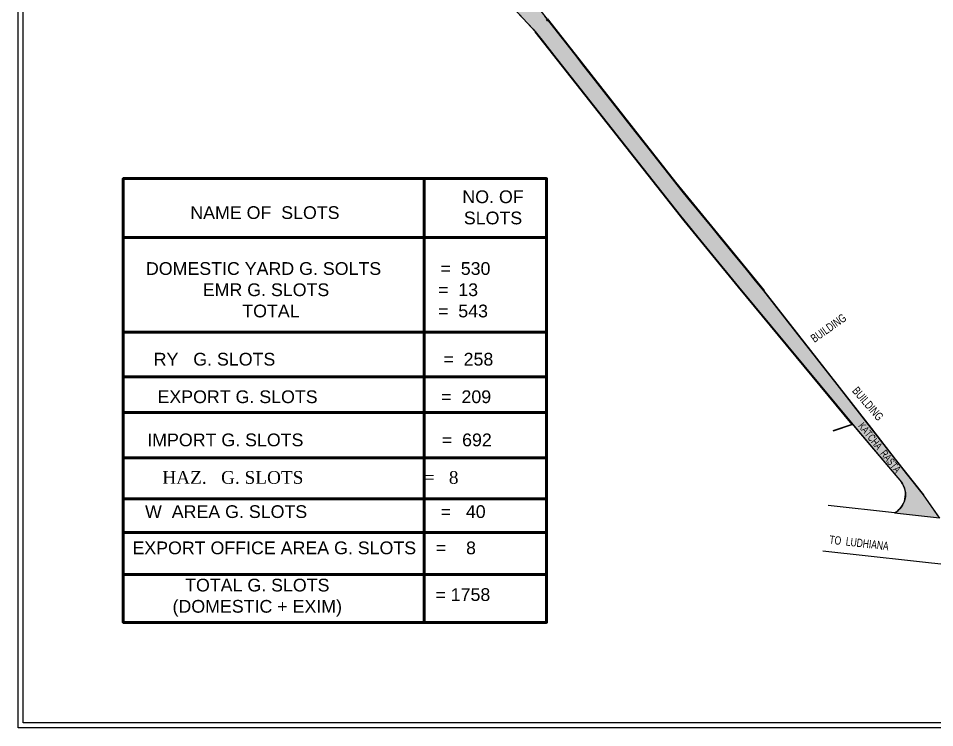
# Model space of a CAD drawing. Header units: inches. Extents: x -1774894 to -657573, y 144736 to 934842.
# Drawn here: x -1774894 to -1333453, y 144736 to 486495 of the extents above; entities that cross this region are included whole.
import ezdxf

# ---------------------------------------------------------------- set-up
doc = ezdxf.new("R2010")
doc.units = ezdxf.units.IN
doc.header["$MEASUREMENT"] = 0
for name, color, linetype in [('A-ANNO-TEXT', 7, 'Continuous'), ('A-OTHERS PROPERTY-HATCH', 9, 'Continuous'), ('A-WALL-PRHT-EXTR', 8, 'Continuous'), ('C-ROAD-OTLN', 142, 'Continuous'), ('hatch - 3', 42, 'Continuous'), ('I-LEGEND-TEXT', 1, 'Continuous')]:
    doc.layers.add(name, color=color, linetype=linetype)
doc.layers.add('P FIRE', color=6, linetype='Continuous', lineweight=35)
doc.styles.add('ARIAL', font='arial.ttf')
doc.styles.add('SWISS', font='swisscl.ttf')

msp = doc.modelspace()

# ---------------------------------------------------------------- hatches: boundary and pattern name
at = {"layer": 'A-OTHERS PROPERTY-HATCH', "linetype": 'Continuous'}
h = msp.add_hatch(dxfattribs=at)
h.set_pattern_fill('AR-SAND', color=256, scale=1500, style=0)
h.set_pattern_definition([(37.5, (-2076079.7, 92123.8), (-94.49, 2890.2357), [0, -2280, 0, -2550, 0, -2437.5]), (7.5, (-2076079.7, 92123.8), (2654.665, 4233.219), [0, -1230, 0, -2055, 0, -787.5]), (327.5, (-2077924.7, 92123.8), (4671.213, 8.4886), [0, -750, 0, -2700, 0, -3525]), (317.5, (-2077924.7, 92123.8), (4509.19, 1316.513), [0, -375, 0, -1770, 0, -2025])])
edge = h.paths.add_edge_path()
edge.add_line((-1331064.197, 245833.62), (-1338763.831, 256897.888))
edge.add_line((-1338763.831, 256897.888), (-1347045.876, 267266.053))
edge.add_line((-1347045.876, 267266.053), (-1361755.999, 286073.13))
edge.add_line((-1361755.999, 286073.13), (-1380429.734, 310003.114))
edge.add_line((-1380429.734, 310003.114), (-1400350.712, 335498.071))
edge.add_line((-1400350.712, 335498.071), (-1415715.576, 355162.095))
edge.add_line((-1415715.576, 355162.095), (-1420404.182, 360893.965))
edge.add_line((-1420404.182, 360893.965), (-1423483.695, 364658.703))
edge.add_line((-1423483.695, 364658.703), (-1425585.372, 367228.025))
edge.add_line((-1425585.372, 367228.025), (-1427837.789, 369981.628))
edge.add_line((-1427837.789, 369981.628), (-1430370.095, 373077.4))
edge.add_line((-1430370.095, 373077.4), (-1433065.038, 376371.995))
edge.add_line((-1433065.038, 376371.995), (-1436810.407, 380950.748))
edge.add_line((-1436810.407, 380950.748), (-1440685.541, 385688.14))
edge.add_line((-1440685.541, 385688.14), (-1444603.777, 390478.225))
edge.add_line((-1444603.777, 390478.225), (-1448377.848, 395092.067))
edge.add_line((-1448377.848, 395092.067), (-1451676.017, 399124.114))
edge.add_line((-1451676.017, 399124.114), (-1455745.055, 404098.555))
edge.add_line((-1455745.055, 404098.555), (-1458661.559, 407676.963))
edge.add_line((-1458661.559, 407676.963), (-1461570.273, 411390.215))
edge.add_line((-1461570.273, 411390.215), (-1464584.51, 415238.178))
edge.add_line((-1464584.51, 415238.178), (-1468638.488, 420413.469))
edge.add_line((-1468638.488, 420413.469), (-1472819.418, 425750.827))
edge.add_line((-1472819.418, 425750.827), (-1477684.907, 431962.091))
edge.add_line((-1477684.907, 431962.091), (-1482333.987, 437897.087))
edge.add_line((-1482333.987, 437897.087), (-1486841.112, 443650.864))
edge.add_line((-1486841.112, 443650.864), (-1491642.206, 449779.92))
edge.add_line((-1491642.206, 449779.92), (-1495719.595, 454985.099))
edge.add_line((-1495719.595, 454985.099), (-1499253.293, 459496.204))
edge.add_line((-1499253.293, 459496.204), (-1502896.21, 464146.737))
edge.add_line((-1502896.21, 464146.737), (-1506814.747, 469149.125))
edge.add_line((-1506814.747, 469149.125), (-1512771.63, 476753.658))
edge.add_line((-1512771.63, 476753.658), (-1518653.614, 484262.574))
edge.add_line((-1518653.614, 484262.574), (-1521182.214, 487461.493))
edge.add_line((-1521182.214, 487461.493), (-1523480.429, 490352.175))
edge.add_line((-1523480.429, 490352.175), (-1526732.931, 493764.777))
edge.add_line((-1526732.931, 493764.777), (-1531743.927, 498977.161))
edge.add_line((-1531743.927, 498977.161), (-1539031.45, 506557.565))
edge.add_line((-1539031.45, 506557.565), (-1548518.271, 516425.654))
edge.add_line((-1548518.271, 516425.654), (-1555786.836, 523986.338))
edge.add_line((-1555786.836, 523986.338), (-1560732.287, 529130.542))
edge.add_line((-1560732.287, 529130.542), (-1565583.101, 534176.308))
edge.add_line((-1565583.101, 534176.308), (-1569988.887, 538759.159))
edge.add_line((-1569988.887, 538759.159), (-1572698.208, 541686.832))
edge.add_line((-1572698.208, 541686.832), (-1576082.05, 545544.905))
edge.add_line((-1576082.05, 545544.905), (-1579910.575, 549909.98))
edge.add_line((-1579910.575, 549909.98), (-1583409.789, 553899.593))
edge.add_line((-1583409.789, 553899.593), (-1587419.112, 558470.804))
edge.add_line((-1587419.112, 558470.804), (-1593807.685, 553927.277))
edge.add_line((-1593807.685, 553927.277), (-1588968.988, 548667.183))
edge.add_line((-1588968.988, 548667.183), (-1581009.061, 540014.034))
edge.add_line((-1581009.061, 540014.034), (-1572711.759, 530994.13))
edge.add_line((-1572711.759, 530994.13), (-1564415.461, 521975.316))
edge.add_line((-1564415.461, 521975.316), (-1555005.842, 511746.223))
edge.add_line((-1555005.842, 511746.223), (-1544067.138, 499854.88))
edge.add_line((-1544067.138, 499854.88), (-1534690.786, 489661.951))
edge.add_line((-1534690.786, 489661.951), (-1526905.514, 481198.668))
edge.add_line((-1526905.514, 481198.668), (-1522595.522, 475909.782))
edge.add_line((-1522595.522, 475909.782), (-1515758.757, 467237.578))
edge.add_line((-1515758.757, 467237.578), (-1495331.188, 441325.903))
edge.add_line((-1495331.188, 441325.903), (-1481552.672, 423848.325))
edge.add_line((-1481552.672, 423848.325), (-1455882.218, 391286.23))
edge.add_line((-1455882.218, 391286.23), (-1429991.069, 359586.502))
edge.add_line((-1429991.069, 359586.502), (-1404518.726, 328867.965))
edge.add_line((-1404518.726, 328867.965), (-1370937.453, 288454.629))
edge.add_line((-1370937.453, 288454.629), (-1349501.547, 263070.627))
edge.add_arc((-1357639.324, 257065.042), 10113.875, -61.08937558, 36.42689455, ccw=False)
edge.add_line((-1352749.825, 248211.61), (-1331064.197, 245833.62))

# ---------------------------------------------------------------- linework, layer by layer
at = {"layer": 'A-WALL-PRHT-EXTR', "ltscale": 0.2}
for p, q in [((-1520373.674, 485862.809), (-1519898.994, 486240.2)), ((-1519926.736, 485305.368), (-1520373.674, 485862.809)), ((-1519926.736, 485305.368), (-1519454.353, 485680.933)), ((-1519898.994, 486240.2), (-1519454.353, 485680.933)), ((-1519454.353, 485680.933), (-1458226.945, 407527.545)), ((-1519635.483, 485516.024), (-1519645.666, 485528.831)), ((-1519635.483, 485516.024), (-1458422.125, 407371.302)), ((-1526119.406, 479975.898), (-1454309.145, 388887.03)), ((-1525923.079, 480130.674), (-1454114.255, 389043.629)), ((-1458422.125, 407371.302), (-1415715.576, 355162.095)), ((-1458226.945, 407527.545), (-1415522.069, 355320.382)), ((-1454309.145, 388887.03), (-1428139.827, 356931.346)), ((-1454114.255, 389043.629), (-1427946.937, 357090.386)), ((-1428139.827, 356931.346), (-1373309.906, 290881.353)), ((-1427946.937, 357090.386), (-1372883.933, 290759.614)), ((-1415715.576, 355162.095), (-1415522.069, 355320.382)), ((-1373309.906, 290881.353), (-1382499.905, 287823.49)), ((-1372883.933, 290759.614), (-1382420.975, 287586.277))]:
    msp.add_line(p, q, dxfattribs=at)
at = {"layer": 'C-ROAD-OTLN', "linetype": 'Continuous'}
for p, q in [((-1523615.464, 490522.022), (-1519635.483, 485516.024)), ((-1519635.483, 485516.024), (-1458422.125, 407371.302)), ((-1458422.125, 407371.302), (-1415715.576, 355162.095)), ((-1415715.576, 355162.095), (-1363936.952, 288895.577))]:
    msp.add_line(p, q, dxfattribs=at)
at = {"layer": 'C-ROAD-OTLN', "ltscale": 0.2}
for p, q in [((-1372883.933, 290759.614), (-1349501.547, 263070.627)), ((-1363936.952, 288895.577), (-1352485.02, 274075.235)), ((-1352485.02, 274075.235), (-1338763.831, 256897.888)), ((-1330992.902, 245731.171), (-1338763.831, 256897.888)), ((-1352749.825, 248211.61), (-1384800.819, 251726.239))]:
    msp.add_line(p, q, dxfattribs=at)
at = {"layer": 'C-ROAD-OTLN'}
msp.add_line((-1313505.825, 221711.633), (-1387308.368, 229804.629), dxfattribs=at)
at = {"layer": 'C-ROAD-OTLN', "linetype": 'Continuous'}
msp.add_lwpolyline([(-1593807.685, 553927.277), (-1525923.079, 480130.674), (-1454114.255, 389043.629), (-1427946.937, 357090.386), (-1372883.933, 290759.614)], dxfattribs=at)
at = {"layer": 'C-ROAD-OTLN', "ltscale": 0.2}
msp.add_arc((-1357639.324, 257065.042), 10113.875, 298.45350102, 36.42689455, dxfattribs=at)
at = {"layer": 'hatch - 3', "linetype": 'Continuous'}
msp.add_lwpolyline([(-1534690.786, 489661.951), (-1526905.514, 481198.668), (-1522595.522, 475909.782), (-1515758.757, 467237.578), (-1495331.188, 441325.903), (-1481552.672, 423848.325), (-1455882.218, 391286.23), (-1429991.069, 359586.502), (-1404518.726, 328867.965), (-1370937.453, 288454.629), (-1349501.547, 263070.627, -0.4531796741), (-1352749.825, 248211.61), (-1331064.197, 245833.62)], format="xyb", dxfattribs=at)
msp.add_lwpolyline([(-1331064.197, 245833.62), (-1338763.831, 256897.888), (-1347045.876, 267266.053), (-1361755.999, 286073.13), (-1380429.734, 310003.114), (-1400350.712, 335498.071), (-1415715.576, 355162.095), (-1420404.182, 360893.965), (-1423483.695, 364658.703), (-1425585.372, 367228.025), (-1427837.789, 369981.628), (-1430370.095, 373077.4), (-1433065.038, 376371.995), (-1436810.407, 380950.748), (-1440685.541, 385688.14), (-1444603.777, 390478.225), (-1448377.848, 395092.067), (-1451676.017, 399124.114), (-1455745.055, 404098.555), (-1458661.559, 407676.963), (-1461570.273, 411390.215), (-1464584.51, 415238.178), (-1468638.488, 420413.469), (-1472819.418, 425750.827), (-1477684.907, 431962.091), (-1482333.987, 437897.087), (-1486841.112, 443650.864), (-1491642.206, 449779.92), (-1495719.595, 454985.099), (-1499253.293, 459496.204), (-1502896.21, 464146.737), (-1506814.747, 469149.125), (-1512771.63, 476753.658), (-1518653.614, 484262.574), (-1521182.214, 487461.493)], dxfattribs=at)
at = {"layer": 'I-LEGEND-TEXT', "color": 7}
for points in [[(-1774893.882, 934841.915), (-657572.561, 934841.915), (-657572.561, 144736.124), (-1774893.882, 144736.124)], [(-1772593.882, 932541.915), (-659872.561, 932541.915), (-659872.561, 147036.124), (-1772593.882, 147036.124)]]:
    msp.add_lwpolyline(points, close=True, dxfattribs=at)
at = {"layer": 'P FIRE', "lineweight": 60}
for p, q in [((-1724351.201, 335234.859), (-1520382.47, 335234.859)), ((-1724351.201, 313710.858), (-1520382.47, 313710.858)), ((-1724351.201, 296515.797), (-1520382.47, 296515.797)), ((-1724351.201, 274802.081), (-1520382.47, 274802.081)), ((-1724351.201, 254933.775), (-1520382.47, 254933.775)), ((-1724351.201, 238790.768), (-1520382.47, 238790.768))]:
    msp.add_line(p, q, dxfattribs=at)
for points in [[(-1579412.183, 380847.681), (-1724351.201, 380847.681), (-1724351.201, 409257.686), (-1579412.183, 409257.686)], [(-1579412.183, 409257.686), (-1520382.47, 409257.686), (-1520382.47, 380847.681), (-1579412.183, 380847.681)], [(-1520382.47, 380847.681), (-1724351.201, 380847.681), (-1724351.201, 218488.927), (-1520382.47, 218488.927)], [(-1520382.47, 218488.927), (-1579412.183, 218488.927), (-1579412.183, 380847.681), (-1520382.47, 380847.681)], [(-1724351.201, 218488.927), (-1579412.183, 218488.927), (-1579412.183, 195447.726), (-1724351.201, 195447.726)], [(-1579412.183, 195447.726), (-1520382.47, 195447.726), (-1520382.47, 218488.927), (-1579412.183, 218488.927)]]:
    msp.add_lwpolyline(points, close=True, dxfattribs=at)

# ---------------------------------------------------------------- texts
at = {"color": 7, "style": 'SWISS'}
for s, height, rotation, p in [('BUILDING', 4000, 35.19047424, (-1391389.248, 330074.2)), ('BUILDING', 4000, 310.90609057, (-1373466.634, 306840.382)), ('KATCHA  RASTA', 3600, 308.67689821, (-1370519.325, 289992.904, -99371.203)), ('TO  LUDHIANA', 4000, 353.5902304, (-1384349.211, 233397.361))]:
    msp.add_text(s, height=height, rotation=rotation, dxfattribs=at).set_placement(p)
at = {"layer": 'A-ANNO-TEXT', "char_height": 6135.47655, "attachment_point": 5, "style": 'ARIAL'}
for s, insert in [('{\\C7;NO. OF \\PSLOTS}', (-1546219.418, 395372.336)), ('{\\C7;NAME OF  SLOTS}', (-1656107.938, 392847.731)), ('{\\C7;DOMESTIC YARD G. SOLTS            =  530\\P         EMR G. SLOTS                      =  13\\P                   TOTAL                            =  543}', (-1630445.133, 355676.08)), ('{\\C7;RY   G. SLOTS                                  =  258}', (-1627876.275, 322227.06)), ('{\\C7;EXPORT G. SLOTS                         =  209}', (-1627483.266, 304135.653)), ('{\\C7;IMPORT G. SLOTS                            =  692}', (-1629800.333, 283344.019)), ('{\\fBookman Old Style|b0|i0|c0|p18;\\C7;HAZ.   G. SLOTS                         =   8}', (-1634188.928, 265234.415)), ('{\\C7;W  AREA G. SLOTS                           =   40}', (-1631805.169, 248783.888)), ('{\\C7;EXPORT OFFICE AREA G. SLOTS    =    8}', (-1637183.815, 231324.688)), ('{\\C7; TOTAL G. SLOTS\\P (DOMESTIC + EXIM)}', (-1660971.588, 207392.44)), ('{\\C7;= 1758}', (-1560754.423, 208810.332))]:
    msp.add_mtext(s, dxfattribs=dict(at, insert=insert))

doc.saveas('drawing.dxf')
